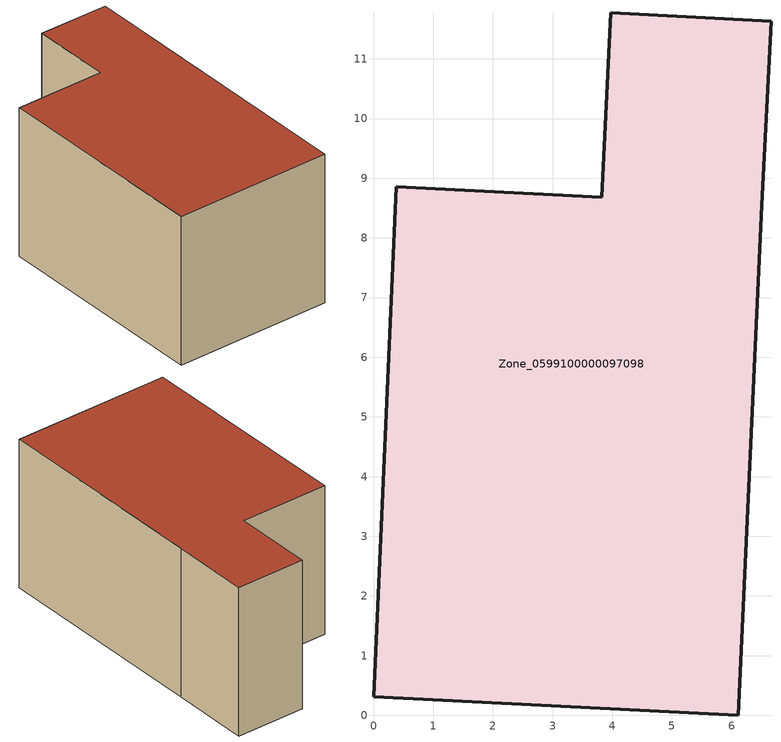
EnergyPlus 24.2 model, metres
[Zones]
Zone_0599100000097098
 floor ground (C_G): 0.38,8.86 3.82,8.69 3.98,11.77 6.66,11.63 6.5,8.55 6.11,0 0,0.31 z1.91
 wall outside (C_F): 0.38,8.86 0,0.31 6.11,0 6.5,8.55 6.66,11.63 3.98,11.77 3.82,8.69 0.38,8.86 z1.91:7.79
 roof outside (C_R): 3.82,8.69 0.38,8.86 0,0.31 6.11,0 6.5,8.55 6.66,11.63 3.98,11.77 z7.79
[BUILDING]
Pand.0599100000097098: North Axis=0; Terrain=City; Loads Convergence Tolerance Value=0.04; Temperature Convergence Tolerance Value=0.4; Solar Distribution=FullExterior; Maximum Number of Warmup Days=25; Minimum Number of Warmup Days=1
[Site:Location]
Rotterdam.The.Hague.AP_ZH_NLD Design_Conditions: Latitude=51.96; Longitude=4.45; Time Zone=1; Elevation=-4.5
[SITE:GROUNDTEMPERATURE:BUILDINGSURFACE]
18, 18, 18, 18, 18, 18, 18, 18, 18, 18, 18, 18
[MATERIAL] Thermal Absorptance=0.9; Solar Absorptance=0.7; Visible Absorptance=0.7
Name | Roughness | Thickness | Conductivity | Density | Specific Heat
G.TC.1946-1964 | MediumSmooth | 0.15 | 1 | 540 | 1210
F.TC.1946-1964 | Rough | 0.3 | 0.857143 | 1920 | 840
R.TC.1946-1964 | MediumRough | 0.2 | 0.235294 | 1500 | 1000
[CONSTRUCTION]
C_G: G.TC.1946-1964
C_F: F.TC.1946-1964
C_R: R.TC.1946-1964
[ZONE]
Zone_0599100000097098: Type=1; Multiplier=1; Ceiling Height=Autocalculate; Volume=Autocalculate; Floor Area=autocalculate; Part of Total Floor Area=Yes
[ZONEINFILTRATION:DESIGNFLOWRATE]
Infil_Zone_0599100000097098: Zone or ZoneList or Space or SpaceList=Zone_0599100000097098; Schedule=AlwaysOn; Design Flow Rate Calculation Method=Flow/Area; Flow Rate per Floor Area=0.003; Constant Term Coefficient=1; Temperature Term Coefficient=0; Velocity Term Coefficient=0; Velocity Squared Term Coefficient=0
[HVACTEMPLATE:ZONE:IDEALLOADSAIRSYSTEM]
Zone_0599100000097098: Maximum Heating Supply Air Temperature=50; Minimum Cooling Supply Air Temperature=13; Maximum Heating Supply Air Humidity Ratio=0.0156; Minimum Cooling Supply Air Humidity Ratio=0.0077; Heating Limit=NoLimit; Cooling Limit=NoLimit; Dehumidification Control Type=ConstantSensibleHeatRatio; Cooling Sensible Heat Ratio=0.7; Dehumidification Setpoint=60; Humidification Control Type=None; Humidification Setpoint=30; Outdoor Air Method=None; Outdoor Air Flow Rate per Person=0.00944; Outdoor Air Flow Rate per Zone Floor Area=0; Outdoor Air Flow Rate per Zone=0; Demand Controlled Ventilation Type=None; Outdoor Air Economizer Type=NoEconomizer; Heat Recovery Type=None; Sensible Heat Recovery Effectiveness=0.7; Latent Heat Recovery Effectiveness=0.65
[ZONECONTROL:THERMOSTAT]
ThermostatControl_Zone_0599100000097098: Zone or ZoneList=Zone_0599100000097098; Control Type Schedule=DualSetpointControlType; Control 1=Thermostat_Zone_0599100000097098; Temperature Difference Between Cutout And Setpoint=0
[THERMOSTATSETPOINT:DUALSETPOINT]
Thermostat_Zone_0599100000097098: Heating Setpoint Temperature Schedule=HeatingSetpoint_Zone_0599100000097098; Cooling Setpoint Temperature Schedule=CoolingSetpoint_Zone_0599100000097098
[SCHEDULE:COMPACT]
HeatingSetpoint_Zone_0599100000097098: Through: 12/31, For: AllDays, Until: 24:00, 21
CoolingSetpoint_Zone_0599100000097098: Through: 12/31, For: AllDays, Until: 24:00, 24
DualSetpointControlType: Through: 12/31, For: AllDays, Until: 24:00, 4
AlwaysOn: Through: 12/31, For: AllDays, Until: 24:00, 1
